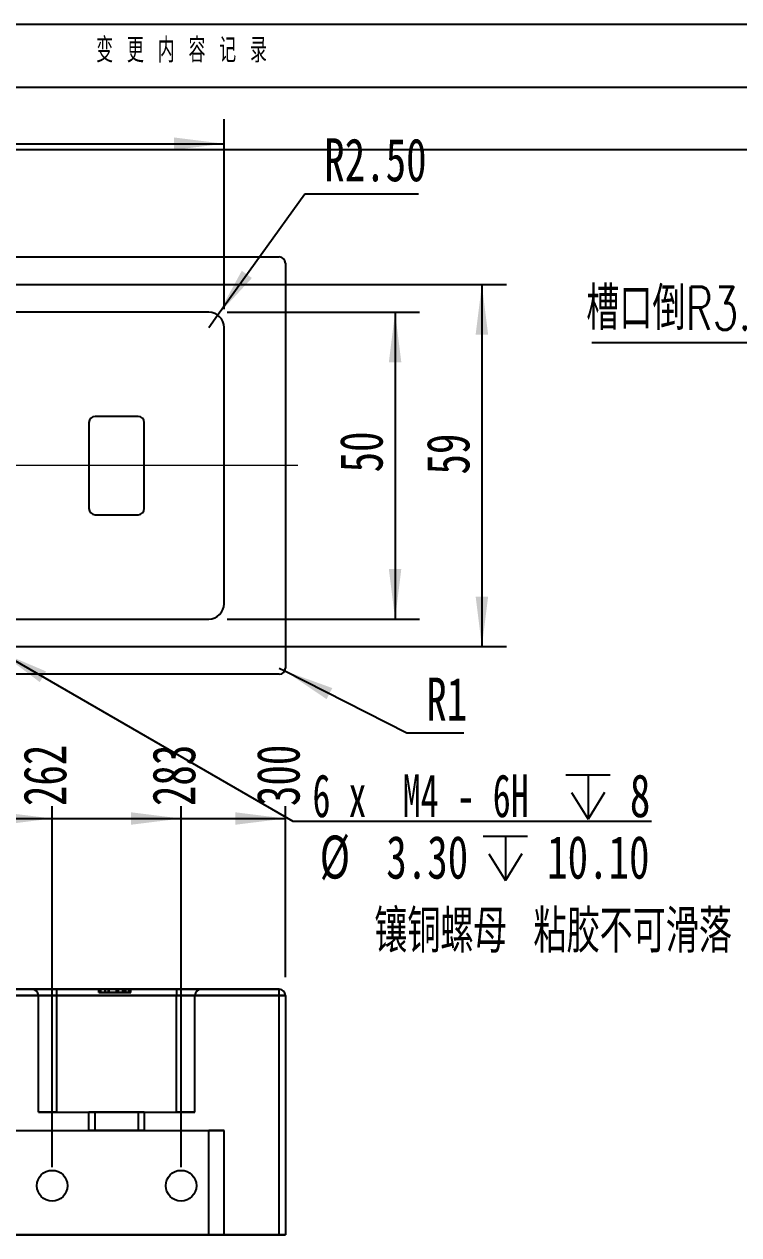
# Model space of a CAD drawing. Header units: millimetres. Extents: x 2 to 292, y 3 to 207.
# Drawn here: x 176.8 to 235, y 107.9 to 206.6 of the extents above; entities that cross this region are included whole.
import ezdxf

# ---------------------------------------------------------------- set-up
doc = ezdxf.new("R2010")
doc.units = ezdxf.units.MM
doc.linetypes.add('CENTERX2', pattern=[20.32, 12.7, -2.54, 2.54, -2.54])
doc.layers.add('图层7', color=7, linetype='Continuous')
doc.layers.add('图框', color=7, linetype='Continuous')
doc.layers.add('粗实线', color=7, linetype='Continuous', lineweight=25)
doc.styles.add('SLDTEXTSTYLE0', font='TXT', dxfattribs={"width": 0.7, "bigfont": 'bigfont'})
doc.styles.add('SLDTEXTSTYLE10', font='TXT', dxfattribs={"width": 0.616667})
doc.styles.add('SLDTEXTSTYLE2', font='TXT', dxfattribs={"width": 0.7})
doc.styles.add('SLDTEXTSTYLE6', font='TXT', dxfattribs={"width": 0.629187, "bigfont": 'bigfont'})
doc.dimstyles.new('SLDDIMSTYLE2', dxfattribs={"dimtxt": 3.5, "dimasz": 4.08, "dimexe": 0, "dimexo": 0.0625, "dimgap": 0.875, "dimtad": 0, "dimtih": 1, "dimtoh": 1, "dimlfac": 2, "dimrnd": 1e-09, "dimzin": 12, "dimdsep": 46, "dimtxsty": 'SLDTEXTSTYLE2', "dimsah": 1, "dimcen": 0.09, "dimadec": 0, "dimazin": 3, "dimtfac": 1, "dimtofl": 0, "dimtmove": 0, "dimatfit": 3, "dimfxl": 0, "dimfrac": 2, "dimtolj": 1, "dimtzin": 12, "dimarcsym": 0})
doc.dimstyles.new('SLDDIMSTYLE3', dxfattribs={"dimtxt": 3.5, "dimasz": 4.08, "dimexe": 0, "dimexo": 0.0625, "dimgap": 0.875, "dimtad": 2, "dimlfac": 2, "dimrnd": 1e-09, "dimzin": 12, "dimdsep": 46, "dimtxsty": 'SLDTEXTSTYLE2', "dimsah": 1, "dimcen": 0.09, "dimadec": 0, "dimazin": 3, "dimtfac": 1, "dimtofl": 0, "dimtmove": 0, "dimatfit": 3, "dimfxl": 0, "dimfrac": 2, "dimtolj": 1, "dimtzin": 12, "dimarcsym": 0})
doc.dimstyles.new('SLDDIMSTYLE6', dxfattribs={"dimtxt": 3.5, "dimasz": 4.08, "dimexe": 0, "dimexo": 0.0625, "dimgap": 0.875, "dimtad": 0, "dimtih": 1, "dimtoh": 1, "dimlfac": 2, "dimrnd": 1e-09, "dimzin": 4, "dimdsep": 46, "dimtxsty": 'SLDTEXTSTYLE2', "dimsah": 1, "dimcen": 0, "dimadec": 0, "dimazin": 1, "dimtfac": 1, "dimtofl": 0, "dimtmove": 0, "dimatfit": 3, "dimfxl": 0, "dimfrac": 2, "dimtolj": 1, "dimtzin": 12, "dimarcsym": 0})
doc.dimstyles.new('SLDDIMSTYLE7', dxfattribs={"dimtxt": 3.5, "dimasz": 4.08, "dimexe": 0, "dimexo": 0.0625, "dimgap": 0.875, "dimtad": 0, "dimtih": 1, "dimtoh": 1, "dimlfac": 2, "dimrnd": 1e-09, "dimzin": 12, "dimdsep": 46, "dimtxsty": 'SLDTEXTSTYLE2', "dimsah": 1, "dimcen": 0, "dimadec": 0, "dimazin": 3, "dimtfac": 1, "dimtofl": 0, "dimtmove": 0, "dimatfit": 3, "dimfxl": 0, "dimfrac": 2, "dimtolj": 1, "dimtzin": 12, "dimarcsym": 0})
doc.dimstyles.new('SLDDIMSTYLE8', dxfattribs={"dimtxt": 3.5, "dimasz": 4.08, "dimexe": 0, "dimexo": 0.0625, "dimgap": 0.875, "dimtad": 0, "dimtih": 1, "dimtoh": 1, "dimdec": 6, "dimlfac": 2, "dimrnd": 1e-09, "dimzin": 12, "dimdsep": 46, "dimtxsty": 'SLDTEXTSTYLE2', "dimblk1": 'NONE', "dimsah": 1, "dimcen": 0, "dimadec": 0, "dimazin": 3, "dimtfac": 1, "dimtmove": 0, "dimatfit": 3, "dimldrblk": 'NONE', "dimfxl": 0, "dimfrac": 2, "dimtolj": 1, "dimtzin": 12, "dimarcsym": 0})

# ---------------------------------------------------------------- blocks, each defined once
blk = doc.blocks.new('_D_15')
at = {"layer": '图框'}
for p, q in [((179.083, 113.44), (179.083, 142.871)), ((172.083, 141.855), (179.083, 141.855))]:
    blk.add_line(p, q, dxfattribs=at)
blk.add_solid([(179.083, 141.855), (175.003, 142.363), (175.003, 141.347)], dxfattribs=at)
at = {"layer": '图框', "insert": (176.737, 142.871), "char_height": 3.5, "attachment_point": 1, "rotation": 90, "style": 'SLDTEXTSTYLE2'}
blk.add_mtext('262', dxfattribs=at)
blk = doc.blocks.new('_D_16')
at = {"layer": '图框'}
for p, q in [((189.583, 113.44), (189.583, 142.871)), ((179.083, 141.855), (189.583, 141.855))]:
    blk.add_line(p, q, dxfattribs=at)
blk.add_solid([(189.583, 141.855), (185.503, 142.363), (185.503, 141.347)], dxfattribs=at)
at = {"layer": '图框', "insert": (187.237, 142.871), "char_height": 3.5, "attachment_point": 1, "rotation": 90, "style": 'SLDTEXTSTYLE2'}
blk.add_mtext('283', dxfattribs=at)
blk = doc.blocks.new('_D_17')
at = {"layer": '图框'}
for p, q in [((198.083, 128.94), (198.083, 142.871)), ((189.583, 141.855), (198.083, 141.855))]:
    blk.add_line(p, q, dxfattribs=at)
blk.add_solid([(198.083, 141.855), (194.003, 142.363), (194.003, 141.347)], dxfattribs=at)
at = {"layer": '图框', "insert": (195.737, 142.871), "char_height": 3.5, "attachment_point": 1, "rotation": 90, "style": 'SLDTEXTSTYLE2'}
blk.add_mtext('300', dxfattribs=at)
blk = doc.blocks.new('_D_33')
at = {"layer": '图框'}
for p, q in [((72.658, 185.359), (216.083, 185.359)), ((214.083, 185.359), (214.083, 155.859)), ((72.658, 155.859), (216.083, 155.859))]:
    blk.add_line(p, q, dxfattribs=at)
for points in [[(214.083, 185.359), (213.575, 181.279), (214.591, 181.279)], [(214.083, 155.859), (214.591, 159.939), (213.575, 159.939)]]:
    blk.add_solid(points, dxfattribs=at)
at = {"layer": '图框', "insert": (209.571, 169.882), "char_height": 3.5, "attachment_point": 1, "rotation": 90, "style": 'SLDTEXTSTYLE2'}
blk.add_mtext('59', dxfattribs=at)
blk = doc.blocks.new('_D_34')
at = {"layer": '图框'}
for p, q in [((193.333, 183.109), (209.013, 183.109)), ((207.013, 183.109), (207.013, 158.109)), ((193.333, 158.109), (209.013, 158.109))]:
    blk.add_line(p, q, dxfattribs=at)
for points in [[(207.013, 183.109), (206.505, 179.029), (207.521, 179.029)], [(207.013, 158.109), (207.521, 162.189), (206.505, 162.189)]]:
    blk.add_solid(points, dxfattribs=at)
at = {"layer": '图框', "insert": (202.502, 170.056), "char_height": 3.5, "attachment_point": 1, "rotation": 90, "style": 'SLDTEXTSTYLE2'}
blk.add_mtext('50', dxfattribs=at)
blk = doc.blocks.new('_D_36')
at = {"layer": '图框'}
for p, q in [((53.083, 183.359), (53.083, 198.836)), ((193.083, 183.359), (193.083, 198.836)), ((53.083, 196.836), (193.083, 196.836))]:
    blk.add_line(p, q, dxfattribs=at)
for points in [[(53.083, 196.836), (57.163, 196.328), (57.163, 197.344)], [(193.083, 196.836), (189.003, 197.344), (189.003, 196.328)]]:
    blk.add_solid(points, dxfattribs=at)
at = {"layer": '图框', "insert": (118.866, 201.347), "char_height": 3.5, "attachment_point": 1, "style": 'SLDTEXTSTYLE2'}
blk.add_mtext('280', dxfattribs=at)
blk = doc.blocks.new('_D_37')
at = {"layer": '图框'}
for p, q in [((192.562, 182.875), (199.658, 192.761)), ((199.658, 192.761), (208.917, 192.761)), ((191.833, 181.859), (192.562, 182.875))]:
    blk.add_line(p, q, dxfattribs=at)
blk.add_solid([(192.562, 182.875), (195.354, 185.893), (194.529, 186.486)], dxfattribs=at)
at = {"layer": '图框', "insert": (201.246, 197.273), "char_height": 3.5, "attachment_point": 1, "style": 'SLDTEXTSTYLE2'}
blk.add_mtext('R2.50', dxfattribs=at)
blk = doc.blocks.new('_D_38')
at = {"layer": '图框'}
for p, q in [((197.583, 154.109), (198.029, 153.883)), ((198.029, 153.883), (207.968, 148.829)), ((207.968, 148.829), (212.623, 148.829))]:
    blk.add_line(p, q, dxfattribs=at)
blk.add_solid([(198.029, 153.883), (201.435, 151.581), (201.896, 152.486)], dxfattribs=at)
at = {"layer": '图框', "insert": (209.556, 153.34), "char_height": 3.5, "attachment_point": 1, "style": 'SLDTEXTSTYLE2'}
blk.add_mtext('R1', dxfattribs=at)
blk = doc.blocks.new('SW_SYMBOL_HOLE_DEPTH')
at = {"layer": '图框', "color": 0}
for p, q in [((0, 875), (800, 875)), ((400, 875), (400, 75)), ((100, 555), (400, 75)), ((700, 555), (400, 75))]:
    blk.add_line(p, q, dxfattribs=at)
blk = doc.blocks.new('_D_39')
at = {"layer": '图框'}
for p, q in [((173.369, 156.272), (174.797, 155.447)), ((174.797, 155.447), (198.695, 141.643)), ((198.695, 141.643), (227.884, 141.643))]:
    blk.add_line(p, q, dxfattribs=at)
blk.add_solid([(174.797, 155.447), (178.076, 152.966), (178.585, 153.846)], dxfattribs=at)
at = {"layer": '图框', "xscale": 0.004511737089201878, "yscale": 0.004511737089201878, "zscale": 0.004511737089201878}
for p in [(220.923, 141.477), (214.189, 136.462)]:
    blk.add_blockref('SW_SYMBOL_HOLE_DEPTH', p, dxfattribs=at)
at = {"layer": '图框', "char_height": 3.5, "attachment_point": 1}
for s, insert, style in [('6 x  M4 - 6H', (200.283, 145.468), 'SLDTEXTSTYLE10'), ('8', (226.134, 145.468), 'SLDTEXTSTYLE2'), ('%%c', (200.872, 140.468), 'SLDTEXTSTYLE2'), ('3.30', (206.299, 140.454), 'SLDTEXTSTYLE2'), ('10.10', (219.4, 140.454), 'SLDTEXTSTYLE2')]:
    blk.add_mtext(s, dxfattribs=dict(at, insert=insert, style=style))
blk = doc.blocks.new('_NONE')
blk = doc.blocks.new('SW_NOTE_14')
at = {"layer": '图框', "color": 0}
blk.add_line((-15.434, 0), (0, 0), dxfattribs=at)
at = {"layer": '图框', "color": 0, "insert": (-15.897, 4.538), "char_height": 3.5, "attachment_point": 1, "style": 'SLDTEXTSTYLE0'}
blk.add_mtext('\\M+19185\\M+18CFB\\M+1937CR3.0', dxfattribs=at)

msp = doc.modelspace()

# ---------------------------------------------------------------- linework, layer by layer
at = {"color": 7, "linetype": 'Continuous', "lineweight": 25}
for p, q in [((53.29018485, 187.60943757), (197.58308333, 187.60943757)), ((198.08308434, 187.10943655), (198.08308434, 154.10943673)), ((191.83308285, 183.10943683), (54.33307987, 183.10943683)), ((193.08308166, 159.3594362), (193.08308166, 181.85943709)), ((186.08308238, 174.60943683), (182.58308273, 174.60943683)), ((182.08308172, 174.10943675), (182.08308172, 167.10943654)), ((186.58308339, 167.10943654), (186.58308339, 174.10943675)), ((182.58308273, 166.60943645), (186.08308238, 166.60943645)), ((54.33307987, 158.10943646), (191.83308285, 158.10943646)), ((197.58308333, 153.60943572), (48.5830794, 153.60943572)), ((197.58308136, 127.94026728), (48.58308136, 127.94026728)), ((48.58308136, 127.44026728), (197.58308136, 127.44026728)), ((53.29018814, 127.94026728), (197.58308136, 127.94026728)), ((197.58308136, 127.44026728), (53.29018814, 127.44026728)), ((179.45808136, 127.94026728), (177.45808136, 127.94026728)), ((177.45808136, 127.94026728), (179.45808136, 127.94026728)), ((177.95808136, 117.94026728), (177.95808136, 127.44026728)), ((179.45808136, 127.44026728), (177.95808136, 127.44026728)), ((177.95808136, 127.44026728), (179.45808136, 127.44026728)), ((179.45808136, 127.94026728), (189.20808136, 127.94026728)), ((179.45808136, 127.44026728), (179.45808136, 127.94026728)), ((179.45808136, 127.44026728), (179.45808136, 127.94026728)), ((179.45808136, 117.94026728), (179.45808136, 127.44026728)), ((189.20808136, 127.44026728), (179.45808136, 127.44026728)), ((182.88877811, 127.69026728), (182.88877811, 127.94026728)), ((183.03927622, 127.69026728), (183.03927622, 127.94026728)), ((183.40889958, 127.69026728), (183.40889958, 127.94026728)), ((183.41732748, 127.69026728), (183.41732748, 127.94026728)), ((183.67738822, 127.69026728), (183.67738822, 127.94026728)), ((183.72193566, 127.69026728), (183.72193566, 127.94026728)), ((184.32332611, 127.69026728), (184.32332611, 127.94026728)), ((184.3558337, 127.94026728), (184.3961672, 127.94026728)), ((184.3558337, 127.69026728), (184.3558337, 127.94026728)), ((184.3558337, 127.69026728), (184.3961672, 127.69026728)), ((184.42867479, 127.94026728), (184.3961672, 127.94026728)), ((184.3961672, 127.69026728), (184.3961672, 127.94026728)), ((184.42867479, 127.69026728), (184.3961672, 127.69026728)), ((184.42867479, 127.69026728), (184.42867479, 127.94026728)), ((184.46041276, 127.97151728), (184.46041276, 127.65901728)), ((184.46118238, 127.69026728), (184.46118238, 127.94026728)), ((184.84766153, 127.69026728), (184.84766153, 127.94026728)), ((184.87595518, 127.69026728), (184.87595518, 127.94026728)), ((185.04270709, 127.69026728), (185.04270709, 127.94026728)), ((185.09146847, 127.69026728), (185.09146847, 127.94026728)), ((185.33888737, 127.69026728), (185.33888737, 127.94026728)), ((185.48938548, 127.69026728), (185.48938548, 127.94026728)), ((189.20808136, 127.94026728), (191.20808136, 127.94026728)), ((191.20808136, 127.94026728), (189.20808136, 127.94026728)), ((189.20808136, 127.94026728), (189.20808136, 127.44026728)), ((189.20808136, 127.94026728), (189.20808136, 127.44026728)), ((189.20808136, 117.94026728), (189.20808136, 127.44026728)), ((190.70808136, 127.44026728), (189.20808136, 127.44026728)), ((189.20808136, 127.44026728), (190.70808136, 127.44026728)), ((190.70808136, 117.94026728), (190.70808136, 127.44026728)), ((197.58308136, 127.44026728), (197.58308136, 127.94026728)), ((197.58308136, 127.44026728), (197.58308136, 127.94026728)), ((197.58308136, 107.94026728), (197.58308136, 127.44026728)), ((198.08308136, 127.44026728), (197.58308136, 127.44026728)), ((197.58308136, 127.44026728), (198.08308136, 127.44026728)), ((198.08308136, 127.44026728), (198.08308136, 107.94026728)), ((177.95808136, 117.94026728), (179.45808136, 117.94026728)), ((179.45808136, 117.94026728), (177.95808136, 117.94026728)), ((179.45808136, 117.94026728), (189.20808136, 117.94026728)), ((182.08308136, 117.94026728), (182.58308136, 117.94026728)), ((182.58308136, 117.94026728), (182.08308136, 117.94026728)), ((182.08308136, 116.44026728), (182.08308136, 117.94026728)), ((186.08308136, 117.94026728), (182.58308136, 117.94026728)), ((182.58308136, 116.44026728), (182.58308136, 117.94026728)), ((186.08308136, 117.94026728), (186.58308136, 117.94026728)), ((186.58308136, 117.94026728), (186.08308136, 117.94026728)), ((186.08308136, 117.94026728), (186.08308136, 116.44026728)), ((186.58308136, 117.94026728), (186.58308136, 116.44026728)), ((189.20808136, 117.94026728), (190.70808136, 117.94026728)), ((190.70808136, 117.94026728), (189.20808136, 117.94026728)), ((54.33308136, 116.44026728), (191.83308136, 116.44026728)), ((182.58308136, 116.44026728), (182.08308136, 116.44026728)), ((182.08308136, 116.44026728), (182.58308136, 116.44026728)), ((186.08308136, 116.44026728), (182.58308136, 116.44026728)), ((186.58308136, 116.44026728), (186.08308136, 116.44026728)), ((186.08308136, 116.44026728), (186.58308136, 116.44026728)), ((191.83308136, 107.94026728), (191.83308136, 116.44026728)), ((193.08308136, 116.44026728), (191.83308136, 116.44026728)), ((191.83308136, 116.44026728), (193.08308136, 116.44026728)), ((193.08308136, 107.94026728), (193.08308136, 116.44026728)), ((197.58308136, 107.94026728), (48.58308136, 107.94026728)), ((53.29018814, 107.94026728), (197.58308136, 107.94026728)), ((191.83308136, 107.94026728), (54.33308136, 107.94026728)), ((191.83308136, 107.94026728), (193.08308136, 107.94026728)), ((193.08308136, 107.94026728), (191.83308136, 107.94026728)), ((197.58308136, 107.94026728), (198.08308136, 107.94026728)), ((198.08308136, 107.94026728), (197.58308136, 107.94026728))]:
    msp.add_line(p, q, dxfattribs=at)
for centre in [(179.08308136, 111.94026728), (179.08308136, 111.94026728), (189.58308136, 111.94026728), (189.58308136, 111.94026728)]:
    msp.add_circle(centre, 1.25, dxfattribs=at)
for centre, radius, start, end in [((197.58308136, 187.10943664), 0.5, 0, 90), ((191.83308136, 181.85943664), 1.25, 0, 90), ((182.58308136, 174.10943664), 0.5, 90, 180), ((186.08308136, 174.10943664), 0.5, 0, 90), ((182.58308136, 167.10943664), 0.5, 180, 270), ((186.08308136, 167.10943664), 0.5, 270, 0), ((191.83308136, 159.35943664), 1.25, 270, 0), ((197.58308136, 154.10943664), 0.5, 270, 0), ((177.45808136, 127.44026728), 0.5, 0, 90), ((177.45808136, 127.44026728), 0.5, 0, 90), ((191.20808136, 127.44026728), 0.5, 90, 180), ((191.20808136, 127.44026728), 0.5, 90, 180), ((197.58308136, 127.44026728), 0.5, 0, 90), ((197.58308136, 127.44026728), 0.5, 0, 90)]:
    msp.add_arc(centre, radius, start, end, dxfattribs=at)
for points, knots in [([(182.88877811, 127.94026728), (182.88960482, 127.94026728), (182.89123216, 127.94026728), (182.9037259, 127.94026728), (182.92443332, 127.94026728), (182.95269776, 127.94026728), (182.98874713, 127.94026728), (183.02947302, 127.94026728), (183.07766219, 127.94026728), (183.13086675, 127.94026728), (183.18974509, 127.94026728), (183.25432282, 127.94026728), (183.32449826, 127.94026728), (183.39929744, 127.94026728), (183.47750467, 127.94026728), (183.55791476, 127.94026728), (183.63955164, 127.94026728), (183.69443323, 127.94026728), (183.72193566, 127.94026728)], [0, 0, 0, 0, 0.0547420344, 0.1077572082, 0.1613180071, 0.2157979335, 0.2709632373, 0.3266531042, 0.3835743472, 0.4420461575, 0.5026713282, 0.5664907792, 0.6334968749, 0.7042374244, 0.777278083, 0.8506446357, 0.9251546007, 1, 1, 1, 1]), ([(183.40889958, 127.94026728), (183.36464048, 127.94026728), (183.27857793, 127.94026728), (183.17754167, 127.94026728), (183.10576266, 127.94026728), (183.059667, 127.94026728), (183.02115995, 127.94026728), (182.98126796, 127.94026728), (182.94204876, 127.94026728), (182.90894985, 127.94026728), (182.88928859, 127.94026728), (182.88894711, 127.94026728), (182.88877811, 127.94026728)], [0, 0, 0, 0, 0.1744168414, 0.3391563795, 0.4153355227, 0.4838061912, 0.5448509909, 0.5993509318, 0.7009549599, 0.8019961454, 0.9020061357, 1, 1, 1, 1]), ([(183.40889958, 127.69026728), (183.36464048, 127.69026728), (183.27857793, 127.69026728), (183.17754167, 127.69026728), (183.10576266, 127.69026728), (183.059667, 127.69026728), (183.02115995, 127.69026728), (182.98126796, 127.69026728), (182.94204876, 127.69026728), (182.90894985, 127.69026728), (182.88928859, 127.69026728), (182.88894711, 127.69026728), (182.88877811, 127.69026728)], [0, 0, 0, 0, 0.1744168414, 0.3391563795, 0.4153355227, 0.4838061912, 0.5448509909, 0.5993509318, 0.7009549599, 0.8019961454, 0.9020061357, 1, 1, 1, 1]), ([(182.88877811, 127.69026728), (182.88960482, 127.69026728), (182.89123216, 127.69026728), (182.9037259, 127.69026728), (182.92443332, 127.69026728), (182.95269776, 127.69026728), (182.98874713, 127.69026728), (183.02947302, 127.69026728), (183.07766219, 127.69026728), (183.13086675, 127.69026728), (183.18974509, 127.69026728), (183.25432282, 127.69026728), (183.32449826, 127.69026728), (183.39929744, 127.69026728), (183.47750467, 127.69026728), (183.55791476, 127.69026728), (183.63955164, 127.69026728), (183.69443323, 127.69026728), (183.72193566, 127.69026728)], [0, 0, 0, 0, 0.0547420344, 0.1077572082, 0.1613180071, 0.2157979335, 0.2709632373, 0.3266531042, 0.3835743472, 0.4420461575, 0.5026713282, 0.5664907792, 0.6334968749, 0.7042374244, 0.777278083, 0.8506446357, 0.9251546007, 1, 1, 1, 1]), ([(183.41732748, 127.94026728), (183.38732385, 127.94026728), (183.32609947, 127.94026728), (183.25435468, 127.94026728), (183.20052716, 127.94026728), (183.16485193, 127.94026728), (183.1340186, 127.94026728), (183.10124904, 127.94026728), (183.06871493, 127.94026728), (183.04796287, 127.94026728), (183.03820089, 127.94026728), (183.03892599, 127.94026728), (183.03927622, 127.94026728)], [0, 0, 0, 0, 0.1595913603, 0.3256567312, 0.4069685492, 0.4800622949, 0.5460020847, 0.6035701827, 0.7089680401, 0.8104230765, 0.9084326736, 1, 1, 1, 1]), ([(183.41732748, 127.69026728), (183.38732385, 127.69026728), (183.32609947, 127.69026728), (183.25435468, 127.69026728), (183.20052716, 127.69026728), (183.16485193, 127.69026728), (183.1340186, 127.69026728), (183.10124904, 127.69026728), (183.06871493, 127.69026728), (183.04796287, 127.69026728), (183.03820089, 127.69026728), (183.03892599, 127.69026728), (183.03927622, 127.69026728)], [0, 0, 0, 0, 0.1595913603, 0.3256567312, 0.4069685492, 0.4800622949, 0.5460020847, 0.6035701827, 0.7089680401, 0.8104230765, 0.9084326736, 1, 1, 1, 1]), ([(183.03927622, 127.94026728), (183.03969258, 127.94026728), (183.04052588, 127.94026728), (183.0487039, 127.94026728), (183.06153121, 127.94026728), (183.07947094, 127.94026728), (183.10486296, 127.94026728), (183.1402971, 127.94026728), (183.18573672, 127.94026728), (183.25685075, 127.94026728), (183.34909846, 127.94026728), (183.45996683, 127.94026728), (183.56870848, 127.94026728), (183.64100922, 127.94026728), (183.67738822, 127.94026728)], [0, 0, 0, 0, 0.0509581726, 0.1019888541, 0.1523264845, 0.2043566064, 0.2587832949, 0.31685818, 0.3817665169, 0.4548981757, 0.6025703921, 0.7383008984, 0.8683228931, 1, 1, 1, 1]), ([(183.03927622, 127.69026728), (183.03969258, 127.69026728), (183.04052588, 127.69026728), (183.0487039, 127.69026728), (183.06153121, 127.69026728), (183.07947094, 127.69026728), (183.10486296, 127.69026728), (183.1402971, 127.69026728), (183.18573672, 127.69026728), (183.25685075, 127.69026728), (183.34909846, 127.69026728), (183.45996683, 127.69026728), (183.56870848, 127.69026728), (183.64100922, 127.69026728), (183.67738822, 127.69026728)], [0, 0, 0, 0, 0.0509581726, 0.1019888541, 0.1523264845, 0.2043566064, 0.2587832949, 0.31685818, 0.3817665169, 0.4548981757, 0.6025703921, 0.7383008984, 0.8683228931, 1, 1, 1, 1]), ([(184.3961672, 127.94026728), (184.385123, 127.94026728), (184.36435107, 127.94026728), (184.33519573, 127.94026728), (184.30786666, 127.94026728), (184.27630921, 127.94026728), (184.23374331, 127.94026728), (184.17781884, 127.94026728), (184.11305054, 127.94026728), (184.03840878, 127.94026728), (183.95171853, 127.94026728), (183.85395532, 127.94026728), (183.74891704, 127.94026728), (183.63934824, 127.94026728), (183.52536075, 127.94026728), (183.4485481, 127.94026728), (183.40889958, 127.94026728)], [0, 0, 0, 0, 0.0463527534, 0.0871802375, 0.1228471353, 0.1530275409, 0.2105904761, 0.2714681973, 0.3376574859, 0.4112488006, 0.4938557019, 0.5864683772, 0.6858106956, 0.7857019389, 0.8893854074, 1, 1, 1, 1]), ([(184.3961672, 127.69026728), (184.385123, 127.69026728), (184.36435107, 127.69026728), (184.33519573, 127.69026728), (184.30786666, 127.69026728), (184.27630921, 127.69026728), (184.23374331, 127.69026728), (184.17781884, 127.69026728), (184.11305054, 127.69026728), (184.03840878, 127.69026728), (183.95171853, 127.69026728), (183.85395532, 127.69026728), (183.74891704, 127.69026728), (183.63934824, 127.69026728), (183.52536075, 127.69026728), (183.4485481, 127.69026728), (183.40889958, 127.69026728)], [0, 0, 0, 0, 0.0463527534, 0.0871802375, 0.1228471353, 0.1530275409, 0.2105904761, 0.2714681973, 0.3376574859, 0.4112488006, 0.4938557019, 0.5864683772, 0.6858106956, 0.7857019389, 0.8893854074, 1, 1, 1, 1]), ([(184.32332611, 127.94026728), (184.3225541, 127.94026728), (184.3210251, 127.94026728), (184.30760132, 127.94026728), (184.28717808, 127.94026728), (184.25740098, 127.94026728), (184.21906881, 127.94026728), (184.17141149, 127.94026728), (184.11603047, 127.94026728), (184.05210744, 127.94026728), (183.98161601, 127.94026728), (183.90508135, 127.94026728), (183.8234318, 127.94026728), (183.73809094, 127.94026728), (183.65236417, 127.94026728), (183.56968273, 127.94026728), (183.49130602, 127.94026728), (183.44169264, 127.94026728), (183.41732748, 127.94026728)], [0, 0, 0, 0, 0.0495373304, 0.0981109675, 0.146764654, 0.1971329539, 0.2489038942, 0.3034168275, 0.3610677068, 0.4235418939, 0.4897568186, 0.5596978774, 0.6329701097, 0.7104695304, 0.78831965, 0.8621113067, 0.9322827874, 1, 1, 1, 1]), ([(184.32332611, 127.69026728), (184.3225541, 127.69026728), (184.3210251, 127.69026728), (184.30760132, 127.69026728), (184.28717808, 127.69026728), (184.25740098, 127.69026728), (184.21906881, 127.69026728), (184.17141149, 127.69026728), (184.11603047, 127.69026728), (184.05210744, 127.69026728), (183.98161601, 127.69026728), (183.90508135, 127.69026728), (183.8234318, 127.69026728), (183.73809094, 127.69026728), (183.65236417, 127.69026728), (183.56968273, 127.69026728), (183.49130602, 127.69026728), (183.44169264, 127.69026728), (183.41732748, 127.69026728)], [0, 0, 0, 0, 0.0495373304, 0.0981109675, 0.146764654, 0.1971329539, 0.2489038942, 0.3034168275, 0.3610677068, 0.4235418939, 0.4897568186, 0.5596978774, 0.6329701097, 0.7104695304, 0.78831965, 0.8621113067, 0.9322827874, 1, 1, 1, 1]), ([(183.67738822, 127.94026728), (183.7040912, 127.94026728), (183.75539326, 127.94026728), (183.82930783, 127.94026728), (183.89684143, 127.94026728), (183.95831691, 127.94026728), (184.01377885, 127.94026728), (184.06421227, 127.94026728), (184.10934442, 127.94026728), (184.16233343, 127.94026728), (184.2196407, 127.94026728), (184.26626961, 127.94026728), (184.2944466, 127.94026728), (184.30925798, 127.94026728), (184.3198526, 127.94026728), (184.32215066, 127.94026728), (184.32332611, 127.94026728)], [0, 0, 0, 0, 0.0962211822, 0.1848612121, 0.2671876529, 0.343417398, 0.4135563129, 0.4780868647, 0.5381907833, 0.5938395492, 0.6964324893, 0.7952522165, 0.8438243948, 0.8934648052, 0.9455075506, 1, 1, 1, 1]), ([(183.67738822, 127.69026728), (183.7040912, 127.69026728), (183.75539326, 127.69026728), (183.82930783, 127.69026728), (183.89684143, 127.69026728), (183.95831691, 127.69026728), (184.01377885, 127.69026728), (184.06421227, 127.69026728), (184.10934442, 127.69026728), (184.16233343, 127.69026728), (184.2196407, 127.69026728), (184.26626961, 127.69026728), (184.2944466, 127.69026728), (184.30925798, 127.69026728), (184.3198526, 127.69026728), (184.32215066, 127.69026728), (184.32332611, 127.69026728)], [0, 0, 0, 0, 0.0962211822, 0.1848612121, 0.2671876529, 0.343417398, 0.4135563129, 0.4780868647, 0.5381907833, 0.5938395492, 0.6964324893, 0.7952522165, 0.8438243948, 0.8934648052, 0.9455075506, 1, 1, 1, 1]), ([(183.72193566, 127.94026728), (183.74663515, 127.94026728), (183.79430792, 127.94026728), (183.86278768, 127.94026728), (183.92569871, 127.94026728), (183.98279945, 127.94026728), (184.03438508, 127.94026728), (184.0822412, 127.94026728), (184.12502753, 127.94026728), (184.17556781, 127.94026728), (184.22847735, 127.94026728), (184.28111201, 127.94026728), (184.32070053, 127.94026728), (184.34496911, 127.94026728), (184.3558337, 127.94026728)], [0, 0, 0, 0, 0.1049219742, 0.2025111245, 0.2921169836, 0.3744435797, 0.45131128, 0.5227864781, 0.5888528106, 0.6506360235, 0.7606467321, 0.8558710819, 0.9354761982, 1, 1, 1, 1]), ([(183.72193566, 127.69026728), (183.74663515, 127.69026728), (183.79430792, 127.69026728), (183.86278768, 127.69026728), (183.92569871, 127.69026728), (183.98279945, 127.69026728), (184.03438508, 127.69026728), (184.0822412, 127.69026728), (184.12502753, 127.69026728), (184.17556781, 127.69026728), (184.22847735, 127.69026728), (184.28111201, 127.69026728), (184.32070053, 127.69026728), (184.34496911, 127.69026728), (184.3558337, 127.69026728)], [0, 0, 0, 0, 0.1049219742, 0.2025111245, 0.2921169836, 0.3744435797, 0.45131128, 0.5227864781, 0.5888528106, 0.6506360235, 0.7606467321, 0.8558710819, 0.9354761982, 1, 1, 1, 1]), ([(184.3961672, 127.94026728), (184.40321853, 127.94026728), (184.41738137, 127.94026728), (184.43840801, 127.94026728), (184.46549656, 127.94026728), (184.50116785, 127.94026728), (184.54700212, 127.94026728), (184.60056043, 127.94026728), (184.66076182, 127.94026728), (184.72524345, 127.94026728), (184.79790478, 127.94026728), (184.87856135, 127.94026728), (184.96175947, 127.94026728), (185.01663579, 127.94026728), (185.04270709, 127.94026728)], [0, 0, 0, 0, 0.053427818, 0.1073117158, 0.1632358427, 0.2252169519, 0.2951415217, 0.3791088205, 0.4689153168, 0.5583372012, 0.655800124, 0.7721434123, 0.8917471639, 1, 1, 1, 1]), ([(184.3961672, 127.69026728), (184.40321853, 127.69026728), (184.41738137, 127.69026728), (184.43840801, 127.69026728), (184.46549656, 127.69026728), (184.50116785, 127.69026728), (184.54700212, 127.69026728), (184.60056043, 127.69026728), (184.66076182, 127.69026728), (184.72524345, 127.69026728), (184.79790478, 127.69026728), (184.87856135, 127.69026728), (184.96175947, 127.69026728), (185.01663579, 127.69026728), (185.04270709, 127.69026728)], [0, 0, 0, 0, 0.053427818, 0.1073117158, 0.1632358427, 0.2252169519, 0.2951415217, 0.3791088205, 0.4689153168, 0.5583372012, 0.655800124, 0.7721434123, 0.8917471639, 1, 1, 1, 1]), ([(184.87595518, 127.94026728), (184.85065784, 127.94026728), (184.80054574, 127.94026728), (184.73755787, 127.94026728), (184.68603199, 127.94026728), (184.64428078, 127.94026728), (184.59966883, 127.94026728), (184.55366182, 127.94026728), (184.51016794, 127.94026728), (184.4742853, 127.94026728), (184.44609528, 127.94026728), (184.43400481, 127.94026728), (184.42867479, 127.94026728)], [0, 0, 0, 0, 0.1550352137, 0.3071129004, 0.387264879, 0.4757845729, 0.5737852065, 0.6824836993, 0.7873883069, 0.8752161298, 0.9449896133, 1, 1, 1, 1]), ([(184.87595518, 127.69026728), (184.85065784, 127.69026728), (184.80054574, 127.69026728), (184.73755787, 127.69026728), (184.68603199, 127.69026728), (184.64428078, 127.69026728), (184.59966883, 127.69026728), (184.55366182, 127.69026728), (184.51016794, 127.69026728), (184.4742853, 127.69026728), (184.44609528, 127.69026728), (184.43400481, 127.69026728), (184.42867479, 127.69026728)], [0, 0, 0, 0, 0.1550352137, 0.3071129004, 0.387264879, 0.4757845729, 0.5737852065, 0.6824836993, 0.7873883069, 0.8752161298, 0.9449896133, 1, 1, 1, 1]), ([(184.84766153, 127.94026728), (184.82251516, 127.94026728), (184.77425263, 127.94026728), (184.7061394, 127.94026728), (184.64619408, 127.94026728), (184.59478336, 127.94026728), (184.55203396, 127.94026728), (184.51827513, 127.94026728), (184.49298988, 127.94026728), (184.47707878, 127.94026728), (184.46782623, 127.94026728), (184.46302042, 127.94026728), (184.45968259, 127.94026728), (184.46065901, 127.94026728), (184.46118238, 127.94026728)], [0, 0, 0, 0, 0.1332069717, 0.255659419, 0.3661246413, 0.4688223664, 0.5609712578, 0.6383258635, 0.7004640993, 0.7498203052, 0.7990061013, 0.8558863182, 0.922754013, 1, 1, 1, 1]), ([(184.84766153, 127.69026728), (184.82251516, 127.69026728), (184.77425263, 127.69026728), (184.7061394, 127.69026728), (184.64619408, 127.69026728), (184.59478336, 127.69026728), (184.55203396, 127.69026728), (184.51827513, 127.69026728), (184.49298988, 127.69026728), (184.47707878, 127.69026728), (184.46782623, 127.69026728), (184.46302042, 127.69026728), (184.45968259, 127.69026728), (184.46065901, 127.69026728), (184.46118238, 127.69026728)], [0, 0, 0, 0, 0.1332069717, 0.255659419, 0.3661246413, 0.4688223664, 0.5609712578, 0.6383258635, 0.7004640993, 0.7498203052, 0.7990061013, 0.8558863182, 0.922754013, 1, 1, 1, 1]), ([(184.46118238, 127.94026728), (184.46113848, 127.94026728), (184.46105643, 127.94026728), (184.46453678, 127.94026728), (184.46803735, 127.94026728), (184.47493604, 127.94026728), (184.484729, 127.94026728), (184.49905809, 127.94026728), (184.51804907, 127.94026728), (184.54107573, 127.94026728), (184.56900575, 127.94026728), (184.60316327, 127.94026728), (184.64184519, 127.94026728), (184.70199224, 127.94026728), (184.7836528, 127.94026728), (184.88633099, 127.94026728), (184.9909631, 127.94026728), (185.05833538, 127.94026728), (185.09146847, 127.94026728)], [0, 0, 0, 0, 0.0499194832, 0.0932888113, 0.1309012789, 0.1625258252, 0.1925570878, 0.2237575987, 0.2580349565, 0.2955291922, 0.3368539824, 0.3831689814, 0.4343564803, 0.4916621635, 0.6139507721, 0.7433165412, 0.8737653349, 1, 1, 1, 1]), ([(184.46118238, 127.69026728), (184.46113848, 127.69026728), (184.46105643, 127.69026728), (184.46453678, 127.69026728), (184.46803735, 127.69026728), (184.47493604, 127.69026728), (184.484729, 127.69026728), (184.49905809, 127.69026728), (184.51804907, 127.69026728), (184.54107573, 127.69026728), (184.56900575, 127.69026728), (184.60316327, 127.69026728), (184.64184519, 127.69026728), (184.70199224, 127.69026728), (184.7836528, 127.69026728), (184.88633099, 127.69026728), (184.9909631, 127.69026728), (185.05833538, 127.69026728), (185.09146847, 127.69026728)], [0, 0, 0, 0, 0.0499194832, 0.0932888113, 0.1309012789, 0.1625258252, 0.1925570878, 0.2237575987, 0.2580349565, 0.2955291922, 0.3368539824, 0.3831689814, 0.4343564803, 0.4916621635, 0.6139507721, 0.7433165412, 0.8737653349, 1, 1, 1, 1]), ([(185.33888737, 127.94026728), (185.33766483, 127.94026728), (185.3353403, 127.94026728), (185.32603146, 127.94026728), (185.31020723, 127.94026728), (185.28233915, 127.94026728), (185.23766215, 127.94026728), (185.17855592, 127.94026728), (185.10675213, 127.94026728), (185.02540663, 127.94026728), (184.93710876, 127.94026728), (184.87735694, 127.94026728), (184.84766153, 127.94026728)], [0, 0, 0, 0, 0.0712726496, 0.1355169478, 0.194796807, 0.2504203199, 0.3599257406, 0.4704077955, 0.5893520626, 0.721948504, 0.8618141993, 1, 1, 1, 1]), ([(185.33888737, 127.69026728), (185.33766483, 127.69026728), (185.3353403, 127.69026728), (185.32603146, 127.69026728), (185.31020723, 127.69026728), (185.28233915, 127.69026728), (185.23766215, 127.69026728), (185.17855592, 127.69026728), (185.10675213, 127.69026728), (185.02540663, 127.69026728), (184.93710876, 127.69026728), (184.87735694, 127.69026728), (184.84766153, 127.69026728)], [0, 0, 0, 0, 0.0712726496, 0.1355169478, 0.194796807, 0.2504203199, 0.3599257406, 0.4704077955, 0.5893520626, 0.721948504, 0.8618141993, 1, 1, 1, 1]), ([(185.48938548, 127.94026728), (185.48823667, 127.94026728), (185.48594327, 127.94026728), (185.4743053, 127.94026728), (185.45896691, 127.94026728), (185.43695033, 127.94026728), (185.41027719, 127.94026728), (185.37855951, 127.94026728), (185.3415734, 127.94026728), (185.2870641, 127.94026728), (185.2130153, 127.94026728), (185.13326507, 127.94026728), (185.06511416, 127.94026728), (185.0076056, 127.94026728), (184.94382875, 127.94026728), (184.89923561, 127.94026728), (184.87595518, 127.94026728)], [0, 0, 0, 0, 0.0562644476, 0.1123219708, 0.1686427205, 0.2264994359, 0.2857633167, 0.3440203664, 0.4037149722, 0.4646314922, 0.5865620463, 0.7056189623, 0.7687665309, 0.8384555209, 0.915663592, 1, 1, 1, 1]), ([(185.48938548, 127.69026728), (185.48823667, 127.69026728), (185.48594327, 127.69026728), (185.4743053, 127.69026728), (185.45896691, 127.69026728), (185.43695033, 127.69026728), (185.41027719, 127.69026728), (185.37855951, 127.69026728), (185.3415734, 127.69026728), (185.2870641, 127.69026728), (185.2130153, 127.69026728), (185.13326507, 127.69026728), (185.06511416, 127.69026728), (185.0076056, 127.69026728), (184.94382875, 127.69026728), (184.89923561, 127.69026728), (184.87595518, 127.69026728)], [0, 0, 0, 0, 0.0562644476, 0.1123219708, 0.1686427205, 0.2264994359, 0.2857633167, 0.3440203664, 0.4037149722, 0.4646314922, 0.5865620463, 0.7056189623, 0.7687665309, 0.8384555209, 0.915663592, 1, 1, 1, 1]), ([(185.04270709, 127.94026728), (185.06103714, 127.94026728), (185.09659369, 127.94026728), (185.14737738, 127.94026728), (185.19456676, 127.94026728), (185.25153786, 127.94026728), (185.31700747, 127.94026728), (185.3757825, 127.94026728), (185.41544933, 127.94026728), (185.44106513, 127.94026728), (185.45895113, 127.94026728), (185.47577241, 127.94026728), (185.4855729, 127.94026728), (185.48815945, 127.94026728), (185.48938548, 127.94026728)], [0, 0, 0, 0, 0.0823077014, 0.1596600501, 0.2331887737, 0.3029345752, 0.4386254192, 0.5763133608, 0.6431898282, 0.7043000407, 0.7608931312, 0.8133378923, 0.9115217799, 1, 1, 1, 1]), ([(185.04270709, 127.69026728), (185.06103714, 127.69026728), (185.09659369, 127.69026728), (185.14737738, 127.69026728), (185.19456676, 127.69026728), (185.25153786, 127.69026728), (185.31700747, 127.69026728), (185.3757825, 127.69026728), (185.41544933, 127.69026728), (185.44106513, 127.69026728), (185.45895113, 127.69026728), (185.47577241, 127.69026728), (185.4855729, 127.69026728), (185.48815945, 127.69026728), (185.48938548, 127.69026728)], [0, 0, 0, 0, 0.0823077014, 0.1596600501, 0.2331887737, 0.3029345752, 0.4386254192, 0.5763133608, 0.6431898282, 0.7043000407, 0.7608931312, 0.8133378923, 0.9115217799, 1, 1, 1, 1]), ([(185.09146847, 127.94026728), (185.11166491, 127.94026728), (185.15274429, 127.94026728), (185.2023049, 127.94026728), (185.23984603, 127.94026728), (185.2652786, 127.94026728), (185.28711329, 127.94026728), (185.31077284, 127.94026728), (185.33373249, 127.94026728), (185.33721152, 127.94026728), (185.33888737, 127.94026728)], [0, 0, 0, 0, 0.1543886185, 0.31402510108, 0.39435017067, 0.47749098617, 0.56349872634, 0.6552515141, 0.8339347649, 1, 1, 1, 1]), ([(185.09146847, 127.69026728), (185.11166491, 127.69026728), (185.15274429, 127.69026728), (185.2023049, 127.69026728), (185.23984603, 127.69026728), (185.2652786, 127.69026728), (185.28711329, 127.69026728), (185.31077284, 127.69026728), (185.33373249, 127.69026728), (185.33721152, 127.69026728), (185.33888737, 127.69026728)], [0, 0, 0, 0, 0.1543886185, 0.31402510108, 0.39435017067, 0.47749098617, 0.56349872634, 0.6552515141, 0.8339347649, 1, 1, 1, 1])]:
    msp.add_open_spline(points, degree=3, knots=knots, dxfattribs=at)
at = {"layer": '图层7', "color": 5}
for p, q in [((147.20335433, 201.44208283), (292.20335529, 201.44208283)), ((147.20335433, 196.35433538), (292.20335529, 196.35433538))]:
    msp.add_line(p, q, dxfattribs=at)
at = {"layer": '图框', "linetype": 'CENTERX2', "lineweight": 18, "ltscale": 2.5}
msp.add_line((199.08308136, 170.60943664), (46.21146889, 170.60943664), dxfattribs=at)
at = {"layer": '粗实线', "color": 5}
msp.add_line((2.20335337, 206.5709215), (292.20335529, 206.5709215), dxfattribs=at)

# ---------------------------------------------------------------- block references
at = {"layer": '图框'}
msp.add_blockref('SW_NOTE_14', (238.48091227, 180.63084123), dxfattribs=at)

# ---------------------------------------------------------------- texts
at = {"layer": '图层7', "color": 5, "insert": (182.66411325, 205.45562471), "char_height": 2, "attachment_point": 1, "style": 'SLDTEXTSTYLE6'}
msp.add_mtext('变 \\M+18D58 \\M+193E0 \\M+19765 记 录', dxfattribs=at)
at = {"layer": '图框', "insert": (205.31591624, 134.43046409), "char_height": 3.5, "attachment_point": 1, "style": 'SLDTEXTSTYLE0'}
msp.add_mtext('镶铜\\M+19786\\M+195EA \\M+19453胶\\M+19573\\M+189C2\\M+18A8A\\M+1978E', dxfattribs=at)

# ---------------------------------------------------------------- dimensions: what is measured, and where the dimension line sits
at = {"layer": '图框'}
for base, p1, p2, angle, picture, middle in [((193.08308136, 196.83566869), (53.08308136, 181.85943664), (193.08308136, 181.85943664), 0, '_D_36', (121.16732261, 196.83566869)), ((214.08308136, 155.85943664), (71.15808136, 185.35943664), (71.15808136, 155.85943664), 90, '_D_33', (214.08308136, 171.41613653)), ((207.01339938, 158.10943664), (191.83308136, 183.10943664), (191.83308136, 158.10943664), 90, '_D_34', (207.01339938, 171.59217485))]:
    dim = msp.add_linear_dim(base=base, p1=p1, p2=p2, angle=angle, dimstyle='SLDDIMSTYLE3', dxfattribs=at)
    dim.commit()
    dim.dimension.update_dxf_attribs({"geometry": picture, "text_midpoint": middle, "dimtype": 160})
for center, mpoint, dimstyle, picture, middle in [((191.83308136, 181.85943664), (192.56199953, 182.87490614), 'SLDDIMSTYLE6', '_D_37', (205.08117043, 194.92645505)), ((197.58308136, 154.10943664), (198.02877144, 153.8828084), 'SLDDIMSTYLE7', '_D_38', (211.08952379, 150.99427638))]:
    dim = msp.add_radius_dim(center=center, mpoint=mpoint, dimstyle=dimstyle, dxfattribs=at)
    dim.commit()
    dim.dimension.update_dxf_attribs({"geometry": picture, "text_midpoint": middle, "dimtype": 164})
dim = msp.add_diameter_dim_2p(p1=(173.36869819, 156.27208865), p2=(174.79746454, 155.44678464), text='6 x  M4 - 6H {\\fGDT;x} 8\\P%%c 3.30 {\\fGDT;x} 10.10\\P', dimstyle='SLDDIMSTYLE8', override={"dimpost": '<>'}, dxfattribs=at)
dim.commit()
dim.dimension.update_dxf_attribs({"geometry": '_D_39', "text_midpoint": (214.08308136, 140.95646873), "dimtype": 163})
for feature_location, offset, picture, middle in [((179.08308136, 111.94026728), (0, 30.93106742), '_D_15', (179.08308136, 145.17307096)), ((189.58308136, 111.94026728), (0, 30.93106742), '_D_16', (189.58308136, 145.17307096)), ((198.08308136, 127.44026728), (0, 15.43106742), '_D_17', (198.08308136, 145.17550125))]:
    dim = msp.add_ordinate_dim(feature_location=feature_location, offset=offset, dtype=1, origin=(48.08308136, 127.44026728), dimstyle='SLDDIMSTYLE2', dxfattribs=at)
    dim.commit()
    dim.dimension.update_dxf_attribs({"geometry": picture, "text_midpoint": middle})

doc.saveas('drawing.dxf')
